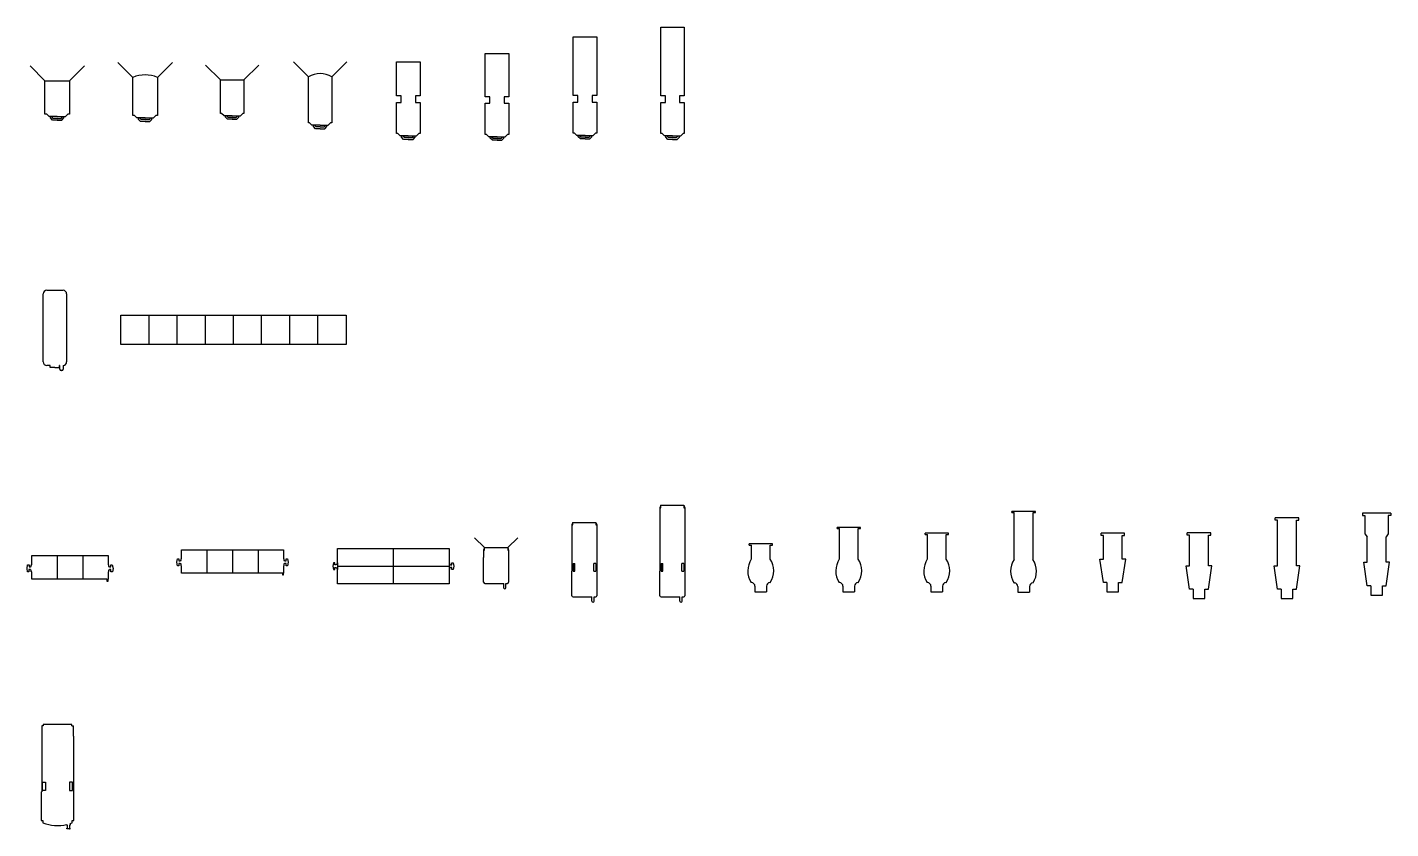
# Model space of a CAD drawing. Extents: x -17897 to 28333, y -5450 to 20354.
# Drawn here: x 16701 to 28322, y 3390 to 10221 of the extents above; entities that cross this region are included whole.
import ezdxf
from ezdxf.enums import TextEntityAlignment as Align

# ---------------------------------------------------------------- set-up
doc = ezdxf.new("R2010")
doc.units = 0
doc.layers.get('0').update_dxf_attribs({"linetype": 'CONTINUOUS'})
doc.layers.add('LANTERNS', color=7, linetype='CONTINUOUS')

# ---------------------------------------------------------------- blocks, each defined once
blk = doc.blocks.new('CompactFresnel')
for p, q in [((-98, 156), (-225, 283)), ((112, 156), (240, 283)), ((-98, -129), (-98, 156)), ((-98, 156), (112, 156)), ((112, 156), (112, -129)), ((-83, -129), (-98, -129)), ((-63, -149), (-83, -129)), ((7, -149), (-63, -149)), ((-51, -161), (-51, -149)), ((-33, -179), (-51, -161)), ((-36, -155), (-36, -149)), ((-27, -164), (-36, -155)), ((7, -179), (-33, -179)), ((7, -164), (-27, -164)), ((7, -149), (77, -149)), ((7, -164), (41, -164)), ((7, -179), (47, -179)), ((41, -164), (49, -155)), ((47, -179), (64, -161)), ((49, -155), (49, -149)), ((64, -161), (64, -149)), ((77, -149), (97, -129)), ((112, -129), (97, -129))]:
    blk.add_line(p, q)
at = {"width": 0.741176, "flags": 4}
blk.add_attdef('COLOUR', text='', height=50, dxfattribs=at).set_placement((-98, 13), (112, 13), align=Align.FIT)
blk = doc.blocks.new('CompactPC')
for p, q in [((-99, 184), (-226, 312)), ((111, 184), (239, 312)), ((-99, -141), (-99, 184)), ((111, 184), (111, -141)), ((-84, -141), (-99, -141)), ((-64, -160), (-84, -140)), ((6, -160), (-64, -160)), ((-52, -173), (-52, -160)), ((-34, -190), (-52, -173)), ((-37, -167), (-37, -160)), ((-28, -175), (-37, -167)), ((6, -190), (-34, -190)), ((6, -175), (-28, -175)), ((6, -160), (76, -160)), ((6, -175), (40, -175)), ((6, -190), (46, -190)), ((40, -175), (48, -167)), ((46, -190), (63, -173)), ((48, -167), (48, -160)), ((63, -173), (63, -160)), ((76, -160), (96, -140)), ((111, -141), (96, -141))]:
    blk.add_line(p, q)
blk.add_arc((6, -68), 274, 67.4344, 112.5656)
at = {"width": 0.741176, "flags": 4}
blk.add_attdef('COLOUR', text='', height=50, dxfattribs=at).set_placement((-99, 22), (111, 22), align=Align.FIT)
blk = doc.blocks.new('SF1200')
for p, q in [((-102, 163), (-230, 290)), ((98, 163), (225, 290)), ((-102, -122), (-102, 163)), ((-102, 163), (98, 163)), ((98, 163), (98, -122)), ((-92, -122), (-102, -122)), ((-72, -142), (-92, -122)), ((-2, -142), (-72, -142)), ((-60, -154), (-60, -142)), ((-42, -172), (-60, -154)), ((-45, -148), (-45, -142)), ((-36, -157), (-45, -148)), ((-2, -172), (-42, -172)), ((-2, -157), (-36, -157)), ((-2, -142), (68, -142)), ((-2, -157), (32, -157)), ((-2, -172), (38, -172)), ((32, -157), (40, -148)), ((38, -172), (55, -154)), ((40, -148), (40, -142)), ((55, -154), (55, -142)), ((68, -142), (88, -122)), ((98, -122), (88, -122))]:
    blk.add_line(p, q)
at = {"width": 0.705882, "flags": 4}
blk.add_attdef('COLOUR', text='', height=50, dxfattribs=at).set_placement((-102, 20), (98, 20), align=Align.FIT)
blk = doc.blocks.new('PC1200')
for p, q in [((-103, 190), (-230, 318)), ((97, 190), (225, 318)), ((-103, -202), (-103, 190)), ((97, 190), (97, -202)), ((-93, -202), (-103, -202)), ((-73, -222), (-93, -202)), ((-3, -222), (-73, -222)), ((-60, -234), (-60, -222)), ((-45, -228), (-45, -222)), ((-36, -237), (-45, -228)), ((-3, -222), (67, -222)), ((31, -237), (40, -228)), ((40, -228), (40, -222)), ((55, -234), (55, -222)), ((67, -222), (87, -202)), ((97, -202), (87, -202)), ((-43, -252), (-60, -234)), ((-3, -252), (-43, -252)), ((-3, -237), (-36, -237)), ((-3, -237), (31, -237)), ((-3, -252), (37, -252)), ((37, -252), (55, -234))]:
    blk.add_line(p, q)
blk.add_arc((-3, 22), 196, 59.2651, 120.7349)
at = {"width": 0.705882, "flags": 4}
blk.add_attdef('COLOUR', text='', height=50, dxfattribs=at).set_placement((-103, -6), (97, -6), align=Align.FIT)
blk = doc.blocks.new('CondensoProfile1200W')
for p, q in [((-101, 27), (-101, 317)), ((-101, 317), (99, 317)), ((99, 317), (99, 27)), ((-61, 27), (-101, 27)), ((-61, -28), (-61, 27)), ((59, 27), (59, -28)), ((99, 27), (59, 27)), ((-101, -293), (-101, -28)), ((-101, -28), (-61, -28)), ((59, -28), (99, -28)), ((99, -28), (99, -293)), ((-91, -293), (-101, -293)), ((-71, -313), (-91, -293)), ((-1, -313), (-71, -313)), ((-59, -325), (-59, -313)), ((-41, -343), (-59, -325)), ((-44, -319), (-44, -313)), ((-35, -328), (-44, -319)), ((-1, -343), (-41, -343)), ((-1, -328), (-35, -328)), ((-1, -313), (69, -313)), ((-1, -328), (33, -328)), ((-1, -343), (39, -343)), ((33, -328), (42, -319)), ((39, -343), (57, -325)), ((42, -319), (42, -313)), ((57, -325), (57, -313)), ((69, -313), (89, -293)), ((99, -293), (89, -293))]:
    blk.add_line(p, q)
at = {"flags": 4}
for tag, width, p, p2 in [('COLOUR', 0.705882, (-101, 172), (99, 172)), ('GOBO/IRIS', 0.4, (-81, 27), (79, 27))]:
    blk.add_attdef(tag, text='', height=50, rotation=360, dxfattribs=dict(at, width=width)).set_placement(p, p2, align=Align.FIT)
blk = doc.blocks.new('CondensorProfile1200M')
for p, q in [((-95, 530), (105, 530)), ((-95, 30), (-95, 530)), ((105, 530), (105, 30)), ((-55, 30), (-95, 30)), ((-55, -25), (-55, 30)), ((105, 30), (65, 30)), ((65, 30), (65, -25)), ((-95, -290), (-95, -25)), ((-95, -25), (-55, -25)), ((65, -25), (105, -25)), ((105, -25), (105, -290)), ((-85, -290), (-95, -290)), ((-65, -310), (-85, -290)), ((5, -310), (-65, -310)), ((-53, -322), (-53, -310)), ((-35, -340), (-53, -322)), ((-38, -316), (-38, -310)), ((-29, -325), (-38, -316)), ((5, -340), (-35, -340)), ((5, -325), (-29, -325)), ((5, -310), (75, -310)), ((5, -325), (39, -325)), ((5, -340), (45, -340)), ((39, -325), (48, -316)), ((45, -340), (63, -322)), ((48, -316), (48, -310)), ((63, -322), (63, -310)), ((75, -310), (95, -290)), ((105, -290), (95, -290))]:
    blk.add_line(p, q)
at = {"flags": 4}
for tag, width, p, p2 in [('COLOUR', 0.705882, (-95, 280), (105, 280)), ('GOBO/IRIS', 0.4, (-75, 30), (85, 30))]:
    blk.add_attdef(tag, text='', height=50, rotation=360, dxfattribs=dict(at, width=width)).set_placement(p, p2, align=Align.FIT)
blk = doc.blocks.new('CondensorProfile1200N')
for p, q in [((-99, 27), (-99, 612)), ((-99, 612), (101, 612)), ((101, 612), (101, 27)), ((-59, 27), (-99, 27)), ((-59, -28), (-59, 27)), ((61, 27), (61, -28)), ((101, 27), (61, 27)), ((-99, -293), (-99, -28)), ((-99, -28), (-59, -28)), ((61, -28), (101, -28)), ((101, -28), (101, -293)), ((-89, -293), (-99, -293)), ((-69, -313), (-89, -293)), ((1, -313), (-69, -313)), ((-57, -325), (-57, -313)), ((-39, -343), (-57, -325)), ((-42, -319), (-42, -313)), ((-33, -328), (-42, -319)), ((1, -343), (-39, -343)), ((1, -328), (-33, -328)), ((1, -313), (71, -313)), ((1, -328), (35, -328)), ((1, -343), (41, -343)), ((35, -328), (44, -319)), ((41, -343), (59, -325)), ((44, -319), (44, -313)), ((59, -325), (59, -313)), ((71, -313), (91, -293)), ((101, -293), (91, -293))]:
    blk.add_line(p, q)
at = {"width": 0.705882, "flags": 4}
blk.add_attdef('COLOUR', text='', height=50, dxfattribs=at).set_placement((-99, 320), (101, 320), align=Align.FIT)
at = {"width": 0.4, "flags": 4}
blk.add_attdef('GOBO/IRIS', text='', height=50, rotation=360, dxfattribs=at).set_placement((-79, 27), (81, 27), align=Align.FIT)
blk = doc.blocks.new('ZoomSpot1200')
for p, q in [((-95, 389), (105, 389)), ((-95, 19), (-95, 389)), ((105, 389), (105, 19)), ((-55, 19), (-95, 19)), ((-55, -36), (-55, 19)), ((65, 19), (65, -36)), ((105, 19), (65, 19)), ((-95, -301), (-95, -36)), ((-95, -36), (-55, -36)), ((65, -36), (105, -36)), ((105, -36), (105, -301)), ((-85, -301), (-95, -301)), ((-65, -321), (-85, -301)), ((5, -321), (-65, -321)), ((-53, -334), (-53, -321)), ((-35, -351), (-53, -334)), ((-38, -327), (-38, -321)), ((-29, -336), (-38, -327)), ((5, -336), (-29, -336)), ((5, -321), (75, -321)), ((5, -336), (39, -336)), ((39, -336), (48, -327)), ((45, -351), (63, -334)), ((48, -327), (48, -321)), ((63, -334), (63, -321)), ((75, -321), (95, -301)), ((105, -301), (95, -301)), ((5, -351), (-35, -351)), ((5, -351), (45, -351))]:
    blk.add_line(p, q)
at = {"flags": 4}
for tag, width, p, p2 in [('COLOUR', 0.705882, (-95, 204), (105, 204)), ('GOBO/IRIS', 0.4, (-75, 19), (85, 19))]:
    blk.add_attdef(tag, text='', height=50, rotation=360, dxfattribs=dict(at, width=width)).set_placement(p, p2, align=Align.FIT)
blk = doc.blocks.new('TspotT84')
for p, q in [((-112, -229), (-112, 351)), ((-82, 381), (58, 381)), ((88, 351), (88, -229)), ((-52, -259), (-82, -259)), ((-52, -277), (-52, -259)), ((-12, -277), (-52, -277)), ((-12, -277), (28, -277)), ((31, -259), (28, -259)), ((28, -277), (28, -259)), ((31, -292), (31, -259)), ((48, -302), (41, -302)), ((58, -259), (58, -292))]:
    blk.add_line(p, q)
for centre, radius, start, end in [((-82, 351), 30, 90, 180), ((58, 351), 30, 0, 90), ((-82, -229), 30, 180, 270), ((58, -229), 30, 270, 0), ((41, -292), 10, 180, 270), ((48, -292), 10, 270, 0)]:
    blk.add_arc(centre, radius, start, end)
at = {"flags": 4}
for tag, width, p, p2 in [('COLOUR', 0.70147, (-112, 220), (87, 220)), ('GOBO/IRIS', 0.496875, (-112, -22), (87, -22))]:
    blk.add_attdef(tag, text='', height=50, dxfattribs=dict(at, width=width)).set_placement(p, p2, align=Align.FIT)
blk = doc.blocks.new('Coda3')
at = {"layer": 'LANTERNS'}
for p, q in [((-361, 0), (-358, 30)), ((-358, -30), (-361, 0)), ((-358, 30), (-344, 30)), ((-344, 30), (-344, 12)), ((-344, 12), (-334, 12)), ((-334, 15), (-328, 15)), ((-334, 12), (-334, 15)), ((-328, 15), (-328, 30)), ((-328, 30), (-323, 30)), ((-323, 109), (330, 109)), ((-323, 30), (-323, 109)), ((-105, 109), (-105, -92)), ((112, 109), (112, -92)), ((330, 109), (330, 30)), ((330, 30), (333, 30)), ((333, 30), (333, 15)), ((333, 15), (340, 15)), ((340, 15), (340, 12)), ((340, 12), (351, 12)), ((351, 12), (351, 30)), ((351, 30), (363, 30)), ((363, 30), (371, 0)), ((371, 0), (365, -30)), ((-346, -30), (-358, -30)), ((-334, -11), (-346, -11)), ((-346, -11), (-346, -30)), ((-334, -15), (-334, -11)), ((-328, -15), (-334, -15)), ((-328, -30), (-328, -15)), ((-323, -30), (-328, -30)), ((-323, -92), (-323, -30)), ((321, -92), (-323, -92)), ((321, -112), (321, -92)), ((325, -112), (321, -112)), ((325, -92), (325, -112)), ((330, -92), (325, -92)), ((330, -30), (330, -92)), ((333, -30), (330, -30)), ((333, -15), (333, -30)), ((340, -15), (333, -15)), ((351, -11), (340, -11)), ((340, -11), (340, -15)), ((351, -30), (351, -11)), ((365, -30), (351, -30))]:
    blk.add_line(p, q, dxfattribs=at)
at = {"flags": 4}
for tag, width, p, p2 in [('COLOUR1', 0.687834, (-323, -30), (-105, -30)), ('COLOUR2', 0.640876, (-103, -30), (110, -30))]:
    blk.add_attdef(tag, text='', height=50, dxfattribs=dict(at, width=width)).set_placement(p, p2, align=Align.FIT)
at = {"width": 0.63974, "flags": 4}
blk.add_attdef('COLOUR3', text='', height=50, rotation=0.0569, dxfattribs=at).set_placement((116, -30), (330, -30), align=Align.FIT)
blk = doc.blocks.new('Coda4')
at = {"layer": 'LANTERNS'}
for p, q in [((-482, -10), (-476, 20)), ((-476, 20), (-465, 20)), ((-465, 20), (-465, 1)), ((-465, 1), (-455, 1)), ((-455, 1), (-455, 5)), ((-455, 5), (-446, 5)), ((-446, 20), (-442, 20)), ((-446, 5), (-446, 20)), ((-442, 20), (-442, 97)), ((-442, 97), (427, 97)), ((-226, 97), (-226, -102)), ((-8, 97), (-8, -102)), ((211, 97), (211, -102)), ((427, 97), (427, 20)), ((427, 20), (431, 20)), ((431, 20), (431, 5)), ((431, 5), (439, 5)), ((439, 5), (439, 1)), ((439, 1), (450, 1)), ((450, 20), (460, 20)), ((450, 1), (450, 20)), ((460, 20), (466, -10)), ((-476, -39), (-482, -10)), ((-465, -39), (-476, -39)), ((-455, -20), (-465, -20)), ((-465, -20), (-465, -39)), ((-455, -24), (-455, -20)), ((-446, -24), (-455, -24)), ((-446, -39), (-446, -24)), ((-442, -39), (-446, -39)), ((-442, -102), (-442, -39)), ((421, -102), (-442, -102)), ((421, -121), (421, -102)), ((427, -102), (423, -102)), ((423, -102), (423, -121)), ((431, -39), (427, -39)), ((427, -39), (427, -102)), ((437, -24), (431, -24)), ((431, -24), (431, -39)), ((437, -21), (437, -24)), ((450, -21), (437, -21)), ((450, -40), (450, -21)), ((461, -40), (450, -40)), ((466, -10), (461, -40)), ((423, -121), (421, -121))]:
    blk.add_line(p, q, dxfattribs=at)
for tag, width, p, p2 in [('COLOUR1', 0.614237, (-430, -40), (-235, -40)), ('COLOUR2', 0.583525, (-215, -40), (-20, -40)), ('COLOUR3', 0.591686, (3, -40), (200, -40)), ('COLOUR4', 0.591686, (220, -40), (418, -40))]:
    blk.add_attdef(tag, text='', height=50, dxfattribs=dict(at, width=width)).set_placement(p, p2, align=Align.FIT)
blk = doc.blocks.new('Iris4')
for p, q in [((1, 159), (1, -141)), ((-508, 39), (-514, 9)), ((-514, 9), (-508, -20)), ((-497, 39), (-508, 39)), ((-497, 20), (-497, 39)), ((-487, 20), (-497, 20)), ((-478, 24), (-487, 24)), ((-487, 24), (-487, 20)), ((-474, 39), (-478, 39)), ((-478, 39), (-478, 24)), ((-474, 39), (-474, -20)), ((-474, 9), (476, 9)), ((480, 39), (476, 39)), ((480, 39), (480, 24)), ((480, 24), (489, 24)), ((489, 24), (489, 20)), ((489, 20), (499, 20)), ((499, 20), (499, 39)), ((499, 39), (510, 39)), ((510, 39), (516, 9)), ((516, 9), (510, -20)), ((-508, -20), (-497, -20)), ((-497, -20), (-497, -1)), ((-497, -1), (-487, -1)), ((-487, -1), (-487, -5)), ((-487, -5), (-478, -5)), ((-478, -5), (-478, -20)), ((-478, -20), (-478, -20)), ((-478, -20), (-474, -20)), ((480, -20), (476, -20)), ((489, -5), (480, -5)), ((480, -5), (480, -20)), ((499, -1), (489, -1)), ((489, -1), (489, -5)), ((499, -20), (499, -1)), ((510, -20), (499, -20))]:
    blk.add_line(p, q)
blk.add_lwpolyline([(-474, 39), (-474, 159), (476, 159), (476, -141), (-474, -141), (-474, -20)])
for tag, p in [('COLOUR1', (-243, 48)), ('COLOUR2', (242, 48)), ('COLOUR3', (-236, -99)), ('COLOUR4', (239, -100))]:
    blk.add_attdef(tag, text='', height=50).set_placement(p, align=Align.CENTER)
blk = doc.blocks.new('HarmonyF')
for p, q in [((-99, 62), (-184, 146)), ((-184, 146), (-184, 146)), ((98, 62), (183, 146)), ((-99, 62), (-107, 41)), ((-107, 41), (-107, -23)), ((76, 62), (92, 62)), ((98, 62), (106, 41)), ((106, 41), (106, -234)), ((-97, -244), (64, -244)), ((83, -244), (96, -244))]:
    blk.add_line(p, q)
for centre, radius, start, end in [((-97, -234), 10, 180, 270), ((73, -279), 9.71, 185.1468, 354.8532), ((96, -234), 10, 270, 0)]:
    blk.add_arc(centre, radius, start, end)
at = {"layer": 'LANTERNS'}
for p, q in [((-107, 41), (-99, 41)), ((-99, 62), (76, 62)), ((-99, 41), (-99, 62)), ((87, 62), (98, 62)), ((98, 62), (98, 41)), ((98, 41), (106, 41)), ((-107, -234), (-107, -23)), ((64, -280), (64, -244)), ((83, -280), (83, -244))]:
    blk.add_line(p, q, dxfattribs=at)
at = {"width": 0.743892, "flags": 4}
blk.add_attdef('COLOUR', text='', height=50, dxfattribs=at).set_placement((-107, -128), (103, -128), align=Align.FIT)
blk = doc.blocks.new('Harmony22-40')
for p, q in [((-99, 391), (-107, 371)), ((76, 391), (92, 391)), ((98, 391), (106, 371)), ((106, 371), (106, -234)), ((-107, 41), (-107, -23)), ((-97, 41), (-97, -23)), ((-82, -23), (-82, 41)), ((79, -23), (79, 41)), ((96, 41), (96, -23)), ((-97, -244), (64, -244)), ((83, -244), (96, -244))]:
    blk.add_line(p, q)
for centre, radius, start, end in [((-97, -234), 10, 180, 270), ((73, -279), 9.71, 185.1468, 354.8532), ((96, -234), 10, 270, 0)]:
    blk.add_arc(centre, radius, start, end)
at = {"layer": 'LANTERNS'}
for p, q in [((-107, 371), (-107, 41)), ((-107, 371), (-99, 371)), ((-99, 391), (76, 391)), ((-99, 371), (-99, 391)), ((87, 391), (98, 391)), ((98, 391), (98, 371)), ((98, 371), (106, 371)), ((-97, 41), (-82, 41)), ((96, 41), (79, 41)), ((-107, -234), (-107, -23)), ((-97, -23), (-82, -23)), ((79, -23), (96, -23)), ((64, -280), (64, -244)), ((83, -280), (83, -244))]:
    blk.add_line(p, q, dxfattribs=at)
at = {"width": 0.752273}
blk.add_attdef('COLOUR', text='', height=50, dxfattribs=at).set_placement((-107, 206), (106, 206), align=Align.FIT)
at = {"width": 0.401484}
blk.add_attdef('GOBO/IRIS', text='', height=50, rotation=0.1724, dxfattribs=at).set_placement((-81, 40), (80, 41), align=Align.FIT)
blk = doc.blocks.new('Harmony11-26')
for p, q in [((-99, 538), (-107, 517)), ((76, 538), (92, 538)), ((98, 538), (106, 517)), ((106, 517), (106, -234)), ((-107, 41), (-107, -23)), ((-97, 41), (-97, -23)), ((-82, -23), (-82, 41)), ((79, -23), (79, 41)), ((96, 41), (96, -23)), ((-97, -244), (64, -244)), ((83, -244), (96, -244))]:
    blk.add_line(p, q)
for centre, radius, start, end in [((-97, -234), 10, 180, 270), ((73, -279), 9.71, 185.1468, 354.8532), ((96, -234), 10, 270, 0)]:
    blk.add_arc(centre, radius, start, end)
at = {"layer": 'LANTERNS'}
for p, q in [((-107, 517), (-107, 41)), ((-107, 517), (-99, 517)), ((-99, 538), (76, 538)), ((-99, 517), (-99, 538)), ((87, 538), (98, 538)), ((98, 538), (98, 517)), ((98, 517), (106, 517)), ((-97, 41), (-82, 41)), ((96, 41), (79, 41)), ((-107, -234), (-107, -23)), ((-97, -23), (-82, -23)), ((79, -23), (96, -23)), ((64, -280), (64, -244)), ((83, -280), (83, -244))]:
    blk.add_line(p, q, dxfattribs=at)
at = {"width": 0.752273}
blk.add_attdef('COLOUR', text='', height=50, dxfattribs=at).set_placement((-107, 335), (106, 335), align=Align.FIT)
at = {"width": 0.401484}
blk.add_attdef('GOBO/IRIS', text='', height=50, rotation=0.1724, dxfattribs=at).set_placement((-81, 40), (80, 41), align=Align.FIT)
blk = doc.blocks.new('Leko10')
at = {"layer": 'LANTERNS'}
for p, q in [((103, 489), (-97, 489)), ((-97, 479), (-97, 489)), ((-97, 479), (-77, 479)), ((-77, 79), (-77, 479)), ((83, 79), (83, 479)), ((83, 479), (103, 479)), ((103, 479), (103, 489)), ((-47, -151), (-47, -201)), ((-47, -201), (53, -201)), ((53, -151), (53, -201))]:
    blk.add_line(p, q, dxfattribs=at)
for centre, radius, start, end in [((73, -21), 181, 146.3781, 212.7947), ((-68, -21), 181, 327.2053, 33.6219), ((-75, -116), 5, 212.7947, 265.4525), ((-77, -151), 30, 0, 85.4525), ((83, -151), 30, 94.5475, 180), ((80, -116), 5, 274.5475, 327.2053)]:
    blk.add_arc(centre, radius, start, end, dxfattribs=at)
at = {"layer": 'LANTERNS', "flags": 4}
for tag, width, p, p2 in [('COLOUR', 0.562542, (-77, 350), (82, 350)), ('GOBO/IRIS', 0.4, (-77, 29), (83, 29))]:
    blk.add_attdef(tag, text='', height=50, dxfattribs=dict(at, width=width)).set_placement(p, p2, align=Align.FIT)
blk = doc.blocks.new('Leko40')
at = {"layer": 'LANTERNS'}
for p, q in [((103, 209), (-97, 209)), ((-97, 199), (-97, 209)), ((-97, 199), (-77, 199)), ((-77, 79), (-77, 199)), ((83, 79), (83, 199)), ((83, 199), (103, 199)), ((103, 199), (103, 209)), ((-47, -151), (-47, -201)), ((-47, -201), (53, -201)), ((53, -151), (53, -201))]:
    blk.add_line(p, q, dxfattribs=at)
for centre, radius, start, end in [((73, -21), 181, 146.3781, 212.7947), ((-68, -21), 181, 327.2053, 33.6219), ((-75, -116), 5, 212.7947, 265.4525), ((-77, -151), 30, 0, 85.4525), ((83, -151), 30, 94.5475, 180), ((80, -116), 5, 274.5475, 327.2053)]:
    blk.add_arc(centre, radius, start, end, dxfattribs=at)
at = {"layer": 'LANTERNS', "flags": 4}
for tag, width, p, p2 in [('COLOUR', 0.562542, (-77, 147), (82, 147)), ('GOBO/IRIS', 0.4, (-77, 29), (83, 29))]:
    blk.add_attdef(tag, text='', height=50, dxfattribs=dict(at, width=width)).set_placement(p, p2, align=Align.FIT)
blk = doc.blocks.new('Leko20')
at = {"layer": 'LANTERNS'}
for p, q in [((103, 349), (-97, 349)), ((-97, 339), (-97, 349)), ((103, 339), (103, 349)), ((-97, 339), (-77, 339)), ((-77, 79), (-77, 339)), ((83, 79), (83, 339)), ((83, 339), (103, 339)), ((-47, -151), (-47, -201)), ((-47, -201), (53, -201)), ((53, -151), (53, -201))]:
    blk.add_line(p, q, dxfattribs=at)
for centre, radius, start, end in [((73, -21), 181, 146.3781, 212.7947), ((-68, -21), 181, 327.2053, 33.6219), ((-75, -116), 5, 212.7947, 265.4525), ((-77, -151), 30, 0, 85.4525), ((83, -151), 30, 94.5475, 180), ((80, -116), 5, 274.5475, 327.2053)]:
    blk.add_arc(centre, radius, start, end, dxfattribs=at)
at = {"layer": 'LANTERNS', "flags": 4}
for tag, width, p, p2 in [('COLOUR', 0.562542, (-77, 245), (82, 245)), ('GOBO/IRIS', 0.4, (-77, 29), (83, 29))]:
    blk.add_attdef(tag, text='', height=50, dxfattribs=dict(at, width=width)).set_placement(p, p2, align=Align.FIT)
blk = doc.blocks.new('Leko30')
at = {"layer": 'LANTERNS'}
for p, q in [((103, 299), (-97, 299)), ((-97, 289), (-97, 299)), ((-97, 289), (-77, 289)), ((-77, 79), (-77, 289)), ((83, 79), (83, 289)), ((83, 289), (103, 289)), ((103, 289), (103, 299)), ((-47, -151), (-47, -201)), ((-47, -201), (53, -201)), ((53, -151), (53, -201))]:
    blk.add_line(p, q, dxfattribs=at)
for centre, radius, start, end in [((73, -21), 181, 146.3781, 212.7947), ((-68, -21), 181, 327.2053, 33.6219), ((-75, -116), 5, 212.7947, 265.4525), ((-77, -151), 30, 0, 85.4525), ((83, -151), 30, 94.5475, 180), ((80, -116), 5, 274.5475, 327.2053)]:
    blk.add_arc(centre, radius, start, end, dxfattribs=at)
at = {"layer": 'LANTERNS', "flags": 4}
for tag, width, p, p2 in [('COLOUR', 0.562542, (-77, 179), (82, 179)), ('GOBO/IRIS', 0.4, (-77, 29), (83, 29))]:
    blk.add_attdef(tag, text='', height=50, dxfattribs=dict(at, width=width)).set_placement(p, p2, align=Align.FIT)
blk = doc.blocks.new('LekoLite6x12')
at = {"layer": 'LANTERNS'}
for p, q in [((103, 299), (-97, 299)), ((-97, 279), (-97, 299)), ((-77, 279), (-97, 279)), ((-77, 79), (-77, 279)), ((83, 79), (83, 279)), ((83, 279), (103, 279)), ((103, 279), (103, 299)), ((-77, -121), (-107, 79)), ((-107, 79), (-77, 79)), ((83, -121), (113, 79)), ((113, 79), (83, 79)), ((-47, -121), (-77, -121)), ((-47, -121), (-47, -201)), ((-47, -201), (53, -201)), ((53, -201), (53, -121)), ((53, -121), (83, -121))]:
    blk.add_line(p, q, dxfattribs=at)
at = {"layer": 'LANTERNS', "flags": 4}
for tag, width, p, p2 in [('COLOUR', 0.562542, (-77, 179), (82, 179)), ('GOBO/IRIS', 0.4, (-77, 29), (83, 29))]:
    blk.add_attdef(tag, text='', height=50, dxfattribs=dict(at, width=width)).set_placement(p, p2, align=Align.FIT)
blk = doc.blocks.new('LekoLite6x16')
at = {"layer": 'LANTERNS'}
for p, q in [((88, 302), (-112, 302)), ((-112, 282), (-112, 302)), ((-92, 282), (-112, 282)), ((-92, 22), (-92, 282)), ((68, 22), (68, 282)), ((68, 282), (88, 282)), ((88, 282), (88, 302)), ((-92, -178), (-122, 22)), ((-122, 22), (-92, 22)), ((68, -178), (98, 22)), ((98, 22), (68, 22)), ((-62, -178), (-92, -178)), ((-62, -178), (-62, -258)), ((38, -258), (38, -178)), ((38, -178), (68, -178)), ((-62, -258), (38, -258))]:
    blk.add_line(p, q, dxfattribs=at)
at = {"layer": 'LANTERNS', "flags": 4}
for tag, width, p, p2 in [('COLOUR', 0.564363, (-92, 152), (68, 152)), ('GOBO/IRIS', 0.399757, (-92, -33), (68, -33))]:
    blk.add_attdef(tag, text='', height=50, dxfattribs=dict(at, width=width)).set_placement(p, p2, align=Align.FIT)
blk = doc.blocks.new('LekoLite6x22')
at = {"layer": 'LANTERNS'}
for p, q in [((88, 432), (-112, 432)), ((-112, 412), (-112, 432)), ((-92, 412), (-112, 412)), ((-92, 22), (-92, 412)), ((68, 22), (68, 412)), ((68, 412), (88, 412)), ((88, 412), (88, 432)), ((-92, -178), (-122, 22)), ((-122, 22), (-92, 22)), ((68, -178), (98, 22)), ((98, 22), (68, 22)), ((-62, -178), (-92, -178)), ((-62, -178), (-62, -258)), ((38, -258), (38, -178)), ((38, -178), (68, -178)), ((-62, -258), (38, -258))]:
    blk.add_line(p, q, dxfattribs=at)
at = {"layer": 'LANTERNS', "flags": 4}
for tag, width, p, p2 in [('COLOUR', 0.564363, (-92, 246), (68, 246)), ('GOBO/IRIS', 0.399757, (-92, -33), (68, -33))]:
    blk.add_attdef(tag, text='', height=50, dxfattribs=dict(at, width=width)).set_placement(p, p2, align=Align.FIT)
blk = doc.blocks.new('LekoLite8x13')
at = {"layer": 'LANTERNS'}
for p, q in [((122, 471), (-118, 471)), ((-118, 471), (-118, 451)), ((122, 471), (122, 451)), ((-118, 451), (-98, 451)), ((-98, 451), (-98, 294)), ((-98, 451), (-98, 451)), ((101, 451), (101, 294)), ((122, 451), (101, 451)), ((101, 451), (102, 451)), ((-98, 294), (-78, 268)), ((-78, 52), (-78, 268)), ((101, 294), (82, 268)), ((82, 52), (82, 268)), ((-78, -148), (-108, 52)), ((-108, 52), (-78, 52)), ((82, -148), (112, 52)), ((112, 52), (82, 52)), ((-48, -148), (-78, -148)), ((-48, -148), (-48, -228)), ((-48, -228), (52, -228)), ((52, -148), (82, -148)), ((52, -228), (52, -148))]:
    blk.add_line(p, q, dxfattribs=at)
at = {"layer": 'LANTERNS', "flags": 4}
for tag, width, p, p2 in [('COLOUR', 0.564706, (-78, 268), (82, 268)), ('GOBO/IRIS', 0.4, (-78, 52), (82, 52))]:
    blk.add_attdef(tag, text='', height=50, dxfattribs=dict(at, width=width)).set_placement(p, p2, align=Align.FIT)
blk = doc.blocks.new('Toccata1026')
for p, q in [((-131, 447), (-131, 360)), ((-119, 447), (-131, 447)), ((-131, 360), (-131, -117)), ((126, 457), (-119, 457)), ((-119, 457), (-119, 447)), ((126, 447), (126, 457)), ((126, 447), (139, 447)), ((139, 360), (139, 447)), ((139, 360), (139, -117)), ((-136, -119), (-136, -361)), ((-134, -117), (-131, -117)), ((142, -117), (139, -117)), ((144, -361), (144, -119)), ((-136, -361), (-121, -361)), ((-121, -361), (-121, -380)), ((82, -399), (82, -395)), ((89, -399), (82, -399)), ((84, -430), (84, -425)), ((84, -425), (89, -425)), ((89, -430), (84, -430)), ((89, -425), (89, -399)), ((107, -430), (89, -430)), ((107, -399), (107, -425)), ((113, -399), (107, -399)), ((111, -425), (107, -425)), ((107, -430), (111, -430)), ((111, -430), (111, -425)), ((113, -386), (113, -399)), ((129, -380), (129, -361)), ((129, -361), (144, -361))]:
    blk.add_line(p, q)
for points in [[(-99, -105), (-124, -105), (-124, -34), (-99, -34)], [(106, -105), (131, -105), (131, -34), (106, -34)]]:
    blk.add_lwpolyline(points, close=True)
for centre, radius, start, end in [((-134, -119), 2, 90, 180), ((142, -119), 2, 0, 90), ((4, -51), 352, 249.2245, 282.8039), ((4, -51), 352, 288.0861, 290.7755)]:
    blk.add_arc(centre, radius, start, end)
at = {"flags": 4}
for tag, p in [('COLOUR', (0, 364)), ('GOBO/IRIS', (5, 40))]:
    blk.add_attdef(tag, text='', height=50, dxfattribs=at).set_placement(p, align=Align.CENTER)
blk = doc.blocks.new('S-batten(2x4 cct)')
for p, q in [((-951, 159), (969, 159)), ((-951, -91), (-951, 159)), ((-711, -91), (-711, 159)), ((-471, -91), (-471, 159)), ((-231, -91), (-231, 159)), ((9, -91), (9, 159)), ((249, -91), (249, 159)), ((489, -91), (489, 159)), ((729, -91), (729, 159)), ((969, 159), (969, -91)), ((969, -91), (-951, -91))]:
    blk.add_line(p, q)
for tag, p in [('COL1', (-831, 34)), ('COL2', (-591, 34)), ('COL3', (-351, 34)), ('COL4', (-111, 34))]:
    blk.add_attdef(tag, text='', height=50).set_placement(p, align=Align.CENTER)

msp = doc.modelspace()

# ---------------------------------------------------------------- block references
at = {"layer": 'LANTERNS', "color": 0}
for name, p in [('CondensorProfile1200M', (21450, 9609)), ('CondensorProfile1200N', (22200, 9609)), ('ZoomSpot1200', (20700, 9609)), ('CompactFresnel', (16950, 9609)), ('CompactPC', (17700, 9609)), ('SF1200', (18450, 9609)), ('PC1200', (19200, 9609)), ('CondensoProfile1200W', (19950, 9609)), ('TspotT84', (16949, 7598)), ('S-batten(2x4 cct)', (18450, 7609)), ('Harmony11-26', (22200, 5609)), ('Leko10', (25190, 5606)), ('LekoLite8x13', (28200, 5609)), ('Harmony22-40', (21450, 5609)), ('Leko20', (23700, 5609)), ('LekoLite6x22', (27450, 5609)), ('HarmonyF', (20698, 5724)), ('Leko40', (22950, 5609)), ('Leko30', (24450, 5609)), ('LekoLite6x12', (25950, 5609)), ('LekoLite6x16', (26700, 5609)), ('Coda3', (17062, 5609)), ('Coda4', (18458, 5671)), ('Iris4', (19820, 5618)), ('Toccata1026', (16955, 3820))]:
    msp.add_blockref(name, p, dxfattribs=at)

doc.saveas('drawing.dxf')
